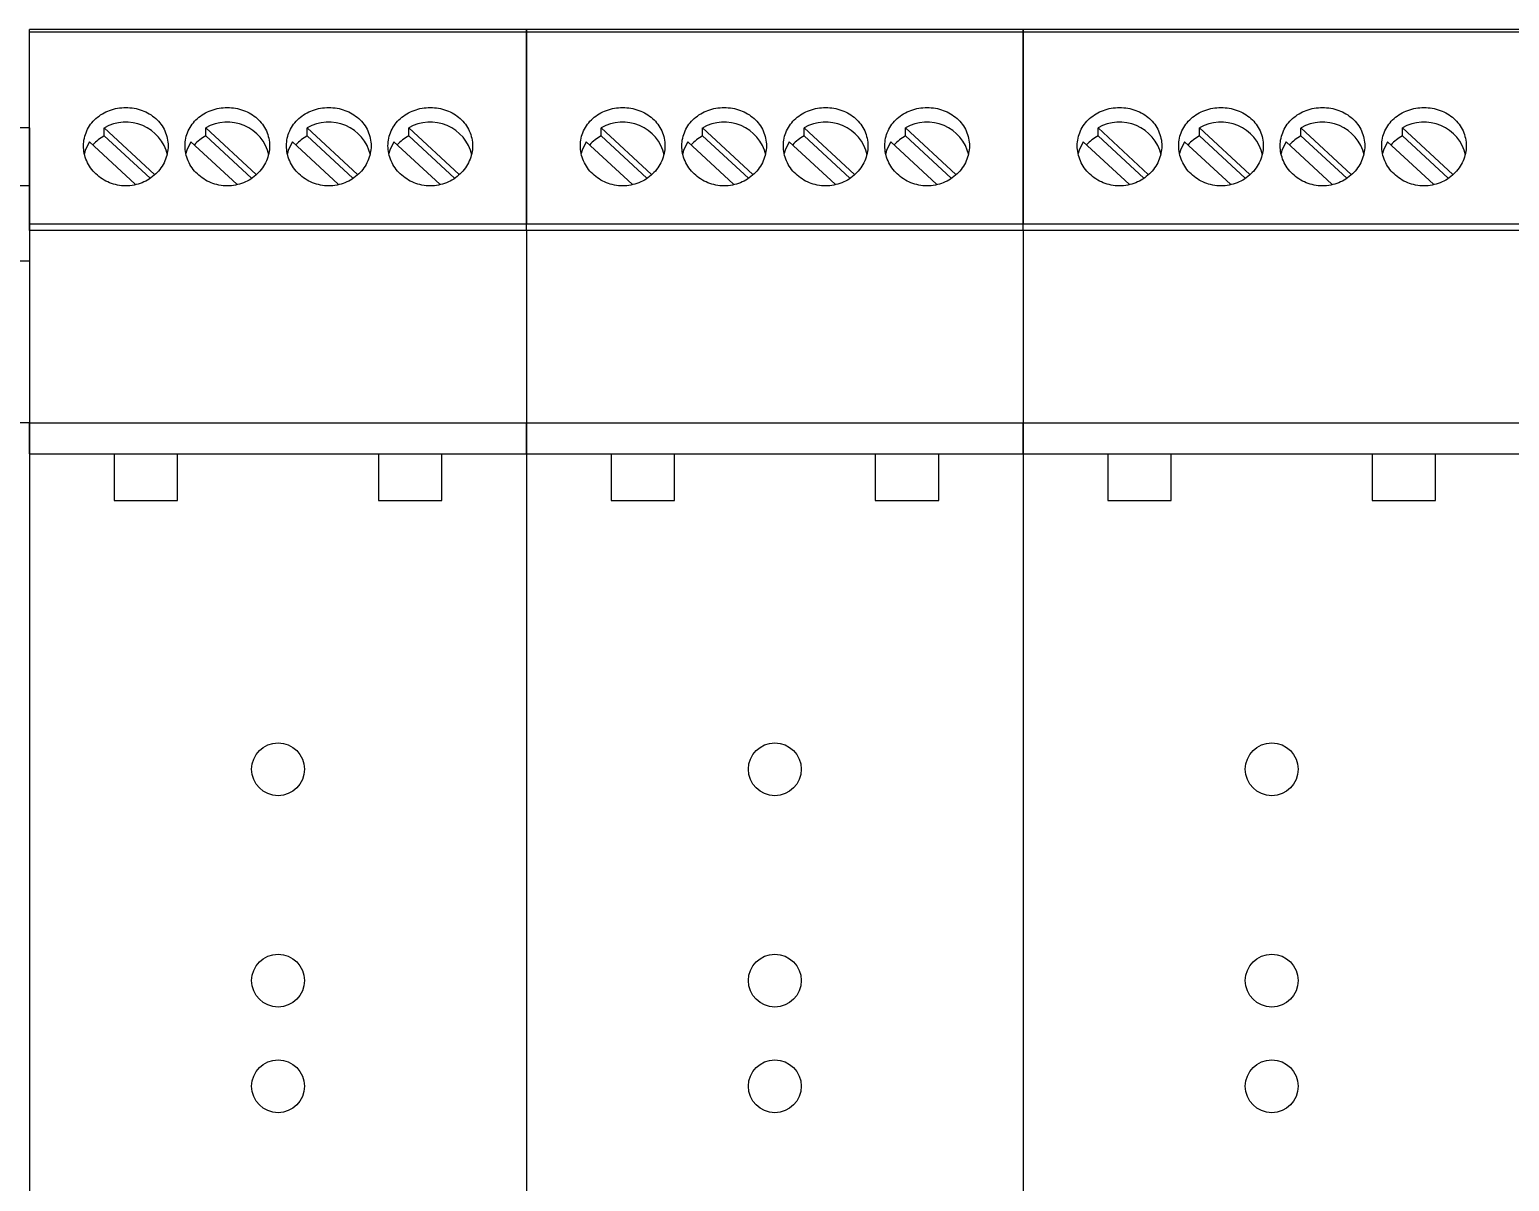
# Model space of a CAD drawing. Header units: millimetres. Extents: x 4137 to 6698, y 1400 to 3585.
# Drawn here: x 5653.7 to 5723.7, y 2741.3 to 2795.8 of the extents above; entities that cross this region are included whole.
import ezdxf

# ---------------------------------------------------------------- set-up
doc = ezdxf.new("R2010")
doc.units = ezdxf.units.MM
doc.layers.add('000-PI-Oprema', color=30, linetype='Continuous', lineweight=5)

msp = doc.modelspace()

# ---------------------------------------------------------------- linework, layer by layer
at = {"color": 0, "linetype": 'ByBlock', "lineweight": 0, "ltscale": 0.25}
for p, q in [((5653.745, 2791.128), (5653.245, 2791.128)), ((5653.745, 2777.172), (5652.245, 2777.172))]:
    msp.add_line(p, q, dxfattribs=at)
at = {"color": 0, "linetype": 'ByBlock', "lineweight": 0}
for p, q in [((5653.745, 2791.128), (5653.745, 2788.392)), ((5653.745, 2788.392), (5630.645, 2788.392)), ((5653.745, 2788.392), (5653.745, 2777.172)), ((5653.745, 2784.826), (5630.645, 2784.826)), ((5653.745, 2777.166), (5653.745, 2696.278))]:
    msp.add_line(p, q, dxfattribs=at)
at = {"layer": '000-PI-Oprema', "color": 0, "linetype": 'ByBlock', "lineweight": 0}
for p, q in [((5677.245, 2795.778), (5653.745, 2795.778)), ((5653.745, 2795.678), (5653.745, 2795.778)), ((5653.745, 2786.578), (5653.745, 2795.678)), ((5653.745, 2795.678), (5677.245, 2795.678)), ((5677.245, 2795.778), (5677.245, 2795.678)), ((5700.745, 2795.778), (5677.245, 2795.778)), ((5677.245, 2795.678), (5677.245, 2795.778)), ((5677.245, 2795.678), (5677.245, 2786.578)), ((5677.245, 2786.578), (5677.245, 2795.678)), ((5677.245, 2795.678), (5700.745, 2795.678)), ((5700.745, 2795.778), (5700.745, 2795.678)), ((5724.245, 2795.778), (5700.745, 2795.778)), ((5700.745, 2795.678), (5700.745, 2795.778)), ((5700.745, 2795.678), (5700.745, 2786.578)), ((5700.745, 2786.578), (5700.745, 2795.678)), ((5700.745, 2795.678), (5724.245, 2795.678)), ((5657.279, 2790.752), (5657.279, 2791.127)), ((5659.655, 2788.924), (5657.279, 2791.127)), ((5659.44, 2788.749), (5657.279, 2790.752)), ((5662.079, 2790.752), (5662.079, 2791.127)), ((5664.455, 2788.924), (5662.079, 2791.127)), ((5664.24, 2788.749), (5662.079, 2790.752)), ((5666.879, 2790.752), (5666.879, 2791.127)), ((5669.255, 2788.924), (5666.879, 2791.127)), ((5669.04, 2788.749), (5666.879, 2790.752)), ((5671.679, 2790.752), (5671.679, 2791.127)), ((5674.055, 2788.924), (5671.679, 2791.127)), ((5673.84, 2788.749), (5671.679, 2790.752)), ((5680.779, 2790.752), (5680.779, 2791.127)), ((5683.155, 2788.924), (5680.779, 2791.127)), ((5682.94, 2788.749), (5680.779, 2790.752)), ((5685.579, 2790.752), (5685.579, 2791.127)), ((5687.955, 2788.924), (5685.579, 2791.127)), ((5687.74, 2788.749), (5685.579, 2790.752)), ((5690.379, 2790.752), (5690.379, 2791.127)), ((5692.755, 2788.924), (5690.379, 2791.127)), ((5692.54, 2788.749), (5690.379, 2790.752)), ((5695.179, 2790.752), (5695.179, 2791.127)), ((5697.555, 2788.924), (5695.179, 2791.127)), ((5697.34, 2788.749), (5695.179, 2790.752)), ((5704.279, 2790.752), (5704.279, 2791.127)), ((5706.655, 2788.924), (5704.279, 2791.127)), ((5706.44, 2788.749), (5704.279, 2790.752)), ((5709.079, 2790.752), (5709.079, 2791.127)), ((5711.455, 2788.924), (5709.079, 2791.127)), ((5711.24, 2788.749), (5709.079, 2790.752)), ((5713.879, 2790.752), (5713.879, 2791.127)), ((5716.255, 2788.924), (5713.879, 2791.127)), ((5716.04, 2788.749), (5713.879, 2790.752)), ((5718.679, 2790.752), (5718.679, 2791.127)), ((5721.055, 2788.924), (5718.679, 2791.127)), ((5720.84, 2788.749), (5718.679, 2790.752)), ((5656.572, 2790.471), (5658.744, 2788.457)), ((5661.372, 2790.471), (5663.544, 2788.457)), ((5666.172, 2790.471), (5668.344, 2788.457)), ((5670.972, 2790.471), (5673.144, 2788.457)), ((5680.072, 2790.471), (5682.244, 2788.457)), ((5684.872, 2790.471), (5687.044, 2788.457)), ((5689.672, 2790.471), (5691.844, 2788.457)), ((5694.472, 2790.471), (5696.644, 2788.457)), ((5703.572, 2790.471), (5705.744, 2788.457)), ((5708.372, 2790.471), (5710.544, 2788.457)), ((5713.172, 2790.471), (5715.344, 2788.457)), ((5717.972, 2790.471), (5720.144, 2788.457)), ((5677.245, 2786.578), (5653.745, 2786.578)), ((5653.745, 2786.278), (5653.745, 2786.578)), ((5677.245, 2786.278), (5677.245, 2786.578)), ((5700.745, 2786.578), (5677.245, 2786.578)), ((5677.245, 2786.278), (5677.245, 2786.578)), ((5700.745, 2786.278), (5700.745, 2786.578)), ((5724.245, 2786.578), (5700.745, 2786.578)), ((5700.745, 2786.278), (5700.745, 2786.578)), ((5677.245, 2786.278), (5653.745, 2786.278)), ((5653.745, 2786.278), (5653.745, 2777.172)), ((5677.245, 2786.278), (5677.245, 2777.172)), ((5700.745, 2786.278), (5677.245, 2786.278)), ((5677.245, 2786.278), (5677.245, 2777.172)), ((5700.745, 2786.278), (5700.745, 2777.172)), ((5724.245, 2786.278), (5700.745, 2786.278)), ((5700.745, 2786.278), (5700.745, 2777.172)), ((5653.745, 2777.172), (5677.245, 2777.172)), ((5653.745, 2775.704), (5653.745, 2777.172)), ((5677.245, 2777.172), (5677.245, 2775.704)), ((5677.245, 2777.172), (5700.745, 2777.172)), ((5677.245, 2775.704), (5677.245, 2777.172)), ((5700.745, 2777.172), (5700.745, 2775.704)), ((5700.745, 2777.172), (5724.245, 2777.172)), ((5700.745, 2775.704), (5700.745, 2777.172)), ((5653.745, 2775.704), (5653.745, 2696.278)), ((5653.745, 2775.704), (5657.745, 2775.704)), ((5657.745, 2775.704), (5657.745, 2773.504)), ((5657.745, 2775.704), (5660.745, 2775.704)), ((5660.745, 2773.504), (5660.745, 2775.704)), ((5660.745, 2775.704), (5670.245, 2775.704)), ((5670.245, 2775.704), (5670.245, 2773.504)), ((5670.245, 2775.704), (5673.245, 2775.704)), ((5673.245, 2773.504), (5673.245, 2775.704)), ((5673.245, 2775.704), (5677.245, 2775.704)), ((5677.245, 2775.704), (5677.245, 2696.278)), ((5677.245, 2775.704), (5677.245, 2696.278)), ((5677.245, 2775.704), (5681.245, 2775.704)), ((5681.245, 2775.704), (5681.245, 2773.504)), ((5681.245, 2775.704), (5684.245, 2775.704)), ((5684.245, 2773.504), (5684.245, 2775.704)), ((5684.245, 2775.704), (5693.745, 2775.704)), ((5693.745, 2775.704), (5693.745, 2773.504)), ((5693.745, 2775.704), (5696.745, 2775.704)), ((5696.745, 2773.504), (5696.745, 2775.704)), ((5696.745, 2775.704), (5700.745, 2775.704)), ((5700.745, 2775.704), (5700.745, 2696.278)), ((5700.745, 2775.704), (5700.745, 2696.278)), ((5700.745, 2775.704), (5704.745, 2775.704)), ((5704.745, 2775.704), (5704.745, 2773.504)), ((5704.745, 2775.704), (5707.745, 2775.704)), ((5707.745, 2773.504), (5707.745, 2775.704)), ((5707.745, 2775.704), (5717.245, 2775.704)), ((5717.245, 2775.704), (5717.245, 2773.504)), ((5717.245, 2775.704), (5720.245, 2775.704)), ((5720.245, 2773.504), (5720.245, 2775.704)), ((5720.245, 2775.704), (5724.245, 2775.704)), ((5657.745, 2773.504), (5660.745, 2773.504)), ((5670.245, 2773.504), (5673.245, 2773.504)), ((5681.245, 2773.504), (5684.245, 2773.504)), ((5693.745, 2773.504), (5696.745, 2773.504)), ((5704.745, 2773.504), (5707.745, 2773.504)), ((5717.245, 2773.504), (5720.245, 2773.504))]:
    msp.add_line(p, q, dxfattribs=at)
at = {"layer": '000-PI-Oprema', "color": 0, "linetype": 'ByBlock', "lineweight": 0, "flags": 128}
for points in [[(5656.572, 2790.471), (5656.38, 2790.065), (5656.338, 2789.914)], [(5661.372, 2790.471), (5661.18, 2790.065), (5661.138, 2789.914)], [(5666.172, 2790.471), (5665.98, 2790.065), (5665.938, 2789.914)], [(5670.972, 2790.471), (5670.78, 2790.065), (5670.738, 2789.914)], [(5680.072, 2790.471), (5679.88, 2790.065), (5679.838, 2789.914)], [(5684.872, 2790.471), (5684.68, 2790.065), (5684.638, 2789.914)], [(5689.672, 2790.471), (5689.48, 2790.065), (5689.438, 2789.914)], [(5694.472, 2790.471), (5694.28, 2790.065), (5694.238, 2789.914)], [(5703.572, 2790.471), (5703.38, 2790.065), (5703.338, 2789.914)], [(5708.372, 2790.471), (5708.18, 2790.065), (5708.138, 2789.914)], [(5713.172, 2790.471), (5712.98, 2790.065), (5712.938, 2789.914)], [(5717.972, 2790.471), (5717.78, 2790.065), (5717.738, 2789.914)]]:
    msp.add_lwpolyline(points, dxfattribs=at)
at = {"layer": '000-PI-Oprema', "color": 0, "linetype": 'ByBlock', "lineweight": 0, "ltscale": 0.25}
for centre in [(5665.495, 2760.778), (5688.995, 2760.778), (5712.495, 2760.778), (5665.495, 2750.778), (5688.995, 2750.778), (5712.495, 2750.778), (5665.495, 2745.778), (5688.995, 2745.778), (5712.495, 2745.778)]:
    msp.add_circle(centre, 1.25, dxfattribs=at)
at = {"layer": '000-PI-Oprema', "color": 0, "linetype": 'ByBlock', "lineweight": 0}
for centre, radius, start, end in [((5658.298, 2789.379), 2.023, 13.40006, 120.22754), ((5663.098, 2789.379), 2.023, 13.40006, 120.22754), ((5667.898, 2789.379), 2.023, 13.40006, 120.22754), ((5672.698, 2789.379), 2.023, 13.40006, 120.22754), ((5681.798, 2789.379), 2.023, 13.40006, 120.22754), ((5686.598, 2789.379), 2.023, 13.40006, 120.22754), ((5691.398, 2789.379), 2.023, 13.40006, 120.22754), ((5696.198, 2789.379), 2.023, 13.40006, 120.22754), ((5705.298, 2789.379), 2.023, 13.40006, 120.22754), ((5710.098, 2789.379), 2.023, 13.40006, 120.22754), ((5714.898, 2789.379), 2.023, 13.40006, 120.22754), ((5719.698, 2789.379), 2.023, 13.40006, 120.22754), ((5658.217, 2789.027), 1.964, 118.52592, 138.89397), ((5663.017, 2789.027), 1.964, 118.52592, 138.89397), ((5667.817, 2789.027), 1.964, 118.52592, 138.89397), ((5672.617, 2789.027), 1.964, 118.52592, 138.89397), ((5681.717, 2789.027), 1.964, 118.52592, 138.89397), ((5686.517, 2789.027), 1.964, 118.52592, 138.89397), ((5691.317, 2789.027), 1.964, 118.52592, 138.89397), ((5696.117, 2789.027), 1.964, 118.52592, 138.89397), ((5705.217, 2789.027), 1.964, 118.52592, 138.89397), ((5710.017, 2789.027), 1.964, 118.52592, 138.89397), ((5714.817, 2789.027), 1.964, 118.52592, 138.89397), ((5719.617, 2789.027), 1.964, 118.52592, 138.89397)]:
    msp.add_arc(centre, radius, start, end, dxfattribs=at)
for points in [[(5658.295, 2788.383), (5658.427, 2788.383), (5658.557, 2788.396), (5658.813, 2788.445), (5658.94, 2788.482), (5659.182, 2788.579), (5659.297, 2788.638), (5659.514, 2788.778), (5659.617, 2788.859), (5659.894, 2789.123), (5660.043, 2789.335), (5660.242, 2789.789), (5660.295, 2790.035), (5660.295, 2790.398), (5660.282, 2790.521), (5660.231, 2790.756), (5660.193, 2790.871), (5660.093, 2791.091), (5660.03, 2791.198), (5659.886, 2791.394), (5659.803, 2791.485), (5659.616, 2791.652), (5659.516, 2791.727), (5659.299, 2791.856), (5659.182, 2791.912), (5658.94, 2792.001), (5658.815, 2792.035), (5658.559, 2792.08), (5658.426, 2792.092), (5658.035, 2792.092), (5657.771, 2792.046), (5657.29, 2791.868), (5657.067, 2791.736), (5656.79, 2791.488), (5656.705, 2791.395), (5656.56, 2791.199), (5656.498, 2791.094), (5656.398, 2790.874), (5656.359, 2790.757), (5656.308, 2790.522), (5656.295, 2790.402), (5656.295, 2790.157), (5656.308, 2790.036), (5656.358, 2789.797), (5656.397, 2789.678), (5656.497, 2789.449), (5656.558, 2789.34), (5656.703, 2789.134), (5656.787, 2789.036), (5657.064, 2788.771), (5657.287, 2788.628), (5657.768, 2788.435), (5658.03, 2788.383), (5658.295, 2788.383)], [(5663.095, 2788.383), (5663.227, 2788.383), (5663.357, 2788.396), (5663.613, 2788.445), (5663.74, 2788.482), (5663.982, 2788.579), (5664.097, 2788.638), (5664.314, 2788.778), (5664.417, 2788.859), (5664.694, 2789.123), (5664.843, 2789.335), (5665.042, 2789.789), (5665.095, 2790.035), (5665.095, 2790.398), (5665.082, 2790.521), (5665.031, 2790.756), (5664.993, 2790.871), (5664.893, 2791.091), (5664.83, 2791.198), (5664.686, 2791.394), (5664.603, 2791.485), (5664.416, 2791.652), (5664.316, 2791.727), (5664.099, 2791.856), (5663.982, 2791.912), (5663.74, 2792.001), (5663.615, 2792.035), (5663.359, 2792.08), (5663.226, 2792.092), (5662.835, 2792.092), (5662.571, 2792.046), (5662.09, 2791.868), (5661.867, 2791.736), (5661.59, 2791.488), (5661.505, 2791.395), (5661.36, 2791.199), (5661.298, 2791.094), (5661.198, 2790.874), (5661.159, 2790.757), (5661.108, 2790.522), (5661.095, 2790.402), (5661.095, 2790.157), (5661.108, 2790.036), (5661.158, 2789.797), (5661.197, 2789.678), (5661.297, 2789.449), (5661.358, 2789.34), (5661.503, 2789.134), (5661.587, 2789.036), (5661.864, 2788.771), (5662.087, 2788.628), (5662.568, 2788.435), (5662.83, 2788.383), (5663.095, 2788.383)], [(5667.895, 2788.383), (5668.027, 2788.383), (5668.157, 2788.396), (5668.413, 2788.445), (5668.54, 2788.482), (5668.782, 2788.579), (5668.897, 2788.638), (5669.114, 2788.778), (5669.217, 2788.859), (5669.494, 2789.123), (5669.643, 2789.335), (5669.842, 2789.789), (5669.895, 2790.035), (5669.895, 2790.398), (5669.882, 2790.521), (5669.831, 2790.756), (5669.793, 2790.871), (5669.693, 2791.091), (5669.63, 2791.198), (5669.486, 2791.394), (5669.403, 2791.485), (5669.216, 2791.652), (5669.116, 2791.727), (5668.899, 2791.856), (5668.782, 2791.912), (5668.54, 2792.001), (5668.415, 2792.035), (5668.159, 2792.08), (5668.026, 2792.092), (5667.635, 2792.092), (5667.371, 2792.046), (5666.89, 2791.868), (5666.667, 2791.736), (5666.39, 2791.488), (5666.305, 2791.395), (5666.16, 2791.199), (5666.098, 2791.094), (5665.998, 2790.874), (5665.959, 2790.757), (5665.908, 2790.522), (5665.895, 2790.402), (5665.895, 2790.157), (5665.908, 2790.036), (5665.958, 2789.797), (5665.997, 2789.678), (5666.097, 2789.449), (5666.158, 2789.34), (5666.303, 2789.134), (5666.387, 2789.036), (5666.664, 2788.771), (5666.887, 2788.628), (5667.368, 2788.435), (5667.63, 2788.383), (5667.895, 2788.383)], [(5672.695, 2788.383), (5672.827, 2788.383), (5672.957, 2788.396), (5673.213, 2788.445), (5673.34, 2788.482), (5673.582, 2788.579), (5673.697, 2788.638), (5673.914, 2788.778), (5674.017, 2788.859), (5674.294, 2789.123), (5674.443, 2789.335), (5674.642, 2789.789), (5674.695, 2790.035), (5674.695, 2790.398), (5674.682, 2790.521), (5674.631, 2790.756), (5674.593, 2790.871), (5674.493, 2791.091), (5674.43, 2791.198), (5674.286, 2791.394), (5674.203, 2791.485), (5674.016, 2791.652), (5673.916, 2791.727), (5673.699, 2791.856), (5673.582, 2791.912), (5673.34, 2792.001), (5673.215, 2792.035), (5672.959, 2792.08), (5672.826, 2792.092), (5672.435, 2792.092), (5672.171, 2792.046), (5671.69, 2791.868), (5671.467, 2791.736), (5671.19, 2791.488), (5671.105, 2791.395), (5670.96, 2791.199), (5670.898, 2791.094), (5670.798, 2790.874), (5670.759, 2790.757), (5670.708, 2790.522), (5670.695, 2790.402), (5670.695, 2790.157), (5670.708, 2790.036), (5670.758, 2789.797), (5670.797, 2789.678), (5670.897, 2789.449), (5670.958, 2789.34), (5671.103, 2789.134), (5671.187, 2789.036), (5671.464, 2788.771), (5671.687, 2788.628), (5672.168, 2788.435), (5672.43, 2788.383), (5672.695, 2788.383)], [(5681.795, 2788.383), (5681.927, 2788.383), (5682.057, 2788.396), (5682.313, 2788.445), (5682.44, 2788.482), (5682.682, 2788.579), (5682.797, 2788.638), (5683.014, 2788.778), (5683.117, 2788.859), (5683.394, 2789.123), (5683.543, 2789.335), (5683.742, 2789.789), (5683.795, 2790.035), (5683.795, 2790.398), (5683.782, 2790.521), (5683.731, 2790.756), (5683.693, 2790.871), (5683.593, 2791.091), (5683.53, 2791.198), (5683.386, 2791.394), (5683.303, 2791.485), (5683.116, 2791.652), (5683.016, 2791.727), (5682.799, 2791.856), (5682.682, 2791.912), (5682.44, 2792.001), (5682.315, 2792.035), (5682.059, 2792.08), (5681.926, 2792.092), (5681.535, 2792.092), (5681.271, 2792.046), (5680.79, 2791.868), (5680.567, 2791.736), (5680.29, 2791.488), (5680.205, 2791.395), (5680.06, 2791.199), (5679.998, 2791.094), (5679.898, 2790.874), (5679.859, 2790.757), (5679.808, 2790.522), (5679.795, 2790.402), (5679.795, 2790.157), (5679.808, 2790.036), (5679.858, 2789.797), (5679.897, 2789.678), (5679.997, 2789.449), (5680.058, 2789.34), (5680.203, 2789.134), (5680.287, 2789.036), (5680.564, 2788.771), (5680.787, 2788.628), (5681.268, 2788.435), (5681.53, 2788.383), (5681.795, 2788.383)], [(5686.595, 2788.383), (5686.727, 2788.383), (5686.857, 2788.396), (5687.113, 2788.445), (5687.24, 2788.482), (5687.482, 2788.579), (5687.597, 2788.638), (5687.814, 2788.778), (5687.917, 2788.859), (5688.194, 2789.123), (5688.343, 2789.335), (5688.542, 2789.789), (5688.595, 2790.035), (5688.595, 2790.398), (5688.582, 2790.521), (5688.531, 2790.756), (5688.493, 2790.871), (5688.393, 2791.091), (5688.33, 2791.198), (5688.186, 2791.394), (5688.103, 2791.485), (5687.916, 2791.652), (5687.816, 2791.727), (5687.599, 2791.856), (5687.482, 2791.912), (5687.24, 2792.001), (5687.115, 2792.035), (5686.859, 2792.08), (5686.726, 2792.092), (5686.335, 2792.092), (5686.071, 2792.046), (5685.59, 2791.868), (5685.367, 2791.736), (5685.09, 2791.488), (5685.005, 2791.395), (5684.86, 2791.199), (5684.798, 2791.094), (5684.698, 2790.874), (5684.659, 2790.757), (5684.608, 2790.522), (5684.595, 2790.402), (5684.595, 2790.157), (5684.608, 2790.036), (5684.658, 2789.797), (5684.697, 2789.678), (5684.797, 2789.449), (5684.858, 2789.34), (5685.003, 2789.134), (5685.087, 2789.036), (5685.364, 2788.771), (5685.587, 2788.628), (5686.068, 2788.435), (5686.33, 2788.383), (5686.595, 2788.383)], [(5691.395, 2788.383), (5691.527, 2788.383), (5691.657, 2788.396), (5691.913, 2788.445), (5692.04, 2788.482), (5692.282, 2788.579), (5692.397, 2788.638), (5692.614, 2788.778), (5692.717, 2788.859), (5692.994, 2789.123), (5693.143, 2789.335), (5693.342, 2789.789), (5693.395, 2790.035), (5693.395, 2790.398), (5693.382, 2790.521), (5693.331, 2790.756), (5693.293, 2790.871), (5693.193, 2791.091), (5693.13, 2791.198), (5692.986, 2791.394), (5692.903, 2791.485), (5692.716, 2791.652), (5692.616, 2791.727), (5692.399, 2791.856), (5692.282, 2791.912), (5692.04, 2792.001), (5691.915, 2792.035), (5691.659, 2792.08), (5691.526, 2792.092), (5691.135, 2792.092), (5690.871, 2792.046), (5690.39, 2791.868), (5690.167, 2791.736), (5689.89, 2791.488), (5689.805, 2791.395), (5689.66, 2791.199), (5689.598, 2791.094), (5689.498, 2790.874), (5689.459, 2790.757), (5689.408, 2790.522), (5689.395, 2790.402), (5689.395, 2790.157), (5689.408, 2790.036), (5689.458, 2789.797), (5689.497, 2789.678), (5689.597, 2789.449), (5689.658, 2789.34), (5689.803, 2789.134), (5689.887, 2789.036), (5690.164, 2788.771), (5690.387, 2788.628), (5690.868, 2788.435), (5691.13, 2788.383), (5691.395, 2788.383)], [(5696.195, 2788.383), (5696.327, 2788.383), (5696.457, 2788.396), (5696.713, 2788.445), (5696.84, 2788.482), (5697.082, 2788.579), (5697.197, 2788.638), (5697.414, 2788.778), (5697.517, 2788.859), (5697.794, 2789.123), (5697.943, 2789.335), (5698.142, 2789.789), (5698.195, 2790.035), (5698.195, 2790.398), (5698.182, 2790.521), (5698.131, 2790.756), (5698.093, 2790.871), (5697.993, 2791.091), (5697.93, 2791.198), (5697.786, 2791.394), (5697.703, 2791.485), (5697.516, 2791.652), (5697.416, 2791.727), (5697.199, 2791.856), (5697.082, 2791.912), (5696.84, 2792.001), (5696.715, 2792.035), (5696.459, 2792.08), (5696.326, 2792.092), (5695.935, 2792.092), (5695.671, 2792.046), (5695.19, 2791.868), (5694.967, 2791.736), (5694.69, 2791.488), (5694.605, 2791.395), (5694.46, 2791.199), (5694.398, 2791.094), (5694.298, 2790.874), (5694.259, 2790.757), (5694.208, 2790.522), (5694.195, 2790.402), (5694.195, 2790.157), (5694.208, 2790.036), (5694.258, 2789.797), (5694.297, 2789.678), (5694.397, 2789.449), (5694.458, 2789.34), (5694.603, 2789.134), (5694.687, 2789.036), (5694.964, 2788.771), (5695.187, 2788.628), (5695.668, 2788.435), (5695.93, 2788.383), (5696.195, 2788.383)], [(5705.295, 2788.383), (5705.427, 2788.383), (5705.557, 2788.396), (5705.813, 2788.445), (5705.94, 2788.482), (5706.182, 2788.579), (5706.297, 2788.638), (5706.514, 2788.778), (5706.617, 2788.859), (5706.894, 2789.123), (5707.043, 2789.335), (5707.242, 2789.789), (5707.295, 2790.035), (5707.295, 2790.398), (5707.282, 2790.521), (5707.231, 2790.756), (5707.193, 2790.871), (5707.093, 2791.091), (5707.03, 2791.198), (5706.886, 2791.394), (5706.803, 2791.485), (5706.616, 2791.652), (5706.516, 2791.727), (5706.299, 2791.856), (5706.182, 2791.912), (5705.94, 2792.001), (5705.815, 2792.035), (5705.559, 2792.08), (5705.426, 2792.092), (5705.035, 2792.092), (5704.771, 2792.046), (5704.29, 2791.868), (5704.067, 2791.736), (5703.79, 2791.488), (5703.705, 2791.395), (5703.56, 2791.199), (5703.498, 2791.094), (5703.398, 2790.874), (5703.359, 2790.757), (5703.308, 2790.522), (5703.295, 2790.402), (5703.295, 2790.157), (5703.308, 2790.036), (5703.358, 2789.797), (5703.397, 2789.678), (5703.497, 2789.449), (5703.558, 2789.34), (5703.703, 2789.134), (5703.787, 2789.036), (5704.064, 2788.771), (5704.287, 2788.628), (5704.768, 2788.435), (5705.03, 2788.383), (5705.295, 2788.383)], [(5710.095, 2788.383), (5710.227, 2788.383), (5710.357, 2788.396), (5710.613, 2788.445), (5710.74, 2788.482), (5710.982, 2788.579), (5711.097, 2788.638), (5711.314, 2788.778), (5711.417, 2788.859), (5711.694, 2789.123), (5711.843, 2789.335), (5712.042, 2789.789), (5712.095, 2790.035), (5712.095, 2790.398), (5712.082, 2790.521), (5712.031, 2790.756), (5711.993, 2790.871), (5711.893, 2791.091), (5711.83, 2791.198), (5711.686, 2791.394), (5711.603, 2791.485), (5711.416, 2791.652), (5711.316, 2791.727), (5711.099, 2791.856), (5710.982, 2791.912), (5710.74, 2792.001), (5710.615, 2792.035), (5710.359, 2792.08), (5710.226, 2792.092), (5709.835, 2792.092), (5709.571, 2792.046), (5709.09, 2791.868), (5708.867, 2791.736), (5708.59, 2791.488), (5708.505, 2791.395), (5708.36, 2791.199), (5708.298, 2791.094), (5708.198, 2790.874), (5708.159, 2790.757), (5708.108, 2790.522), (5708.095, 2790.402), (5708.095, 2790.157), (5708.108, 2790.036), (5708.158, 2789.797), (5708.197, 2789.678), (5708.297, 2789.449), (5708.358, 2789.34), (5708.503, 2789.134), (5708.587, 2789.036), (5708.864, 2788.771), (5709.087, 2788.628), (5709.568, 2788.435), (5709.83, 2788.383), (5710.095, 2788.383)], [(5714.895, 2788.383), (5715.027, 2788.383), (5715.157, 2788.396), (5715.413, 2788.445), (5715.54, 2788.482), (5715.782, 2788.579), (5715.897, 2788.638), (5716.114, 2788.778), (5716.217, 2788.859), (5716.494, 2789.123), (5716.643, 2789.335), (5716.842, 2789.789), (5716.895, 2790.035), (5716.895, 2790.398), (5716.882, 2790.521), (5716.831, 2790.756), (5716.793, 2790.871), (5716.693, 2791.091), (5716.63, 2791.198), (5716.486, 2791.394), (5716.403, 2791.485), (5716.216, 2791.652), (5716.116, 2791.727), (5715.899, 2791.856), (5715.782, 2791.912), (5715.54, 2792.001), (5715.415, 2792.035), (5715.159, 2792.08), (5715.026, 2792.092), (5714.635, 2792.092), (5714.371, 2792.046), (5713.89, 2791.868), (5713.667, 2791.736), (5713.39, 2791.488), (5713.305, 2791.395), (5713.16, 2791.199), (5713.098, 2791.094), (5712.998, 2790.874), (5712.959, 2790.757), (5712.908, 2790.522), (5712.895, 2790.402), (5712.895, 2790.157), (5712.908, 2790.036), (5712.958, 2789.797), (5712.997, 2789.678), (5713.097, 2789.449), (5713.158, 2789.34), (5713.303, 2789.134), (5713.387, 2789.036), (5713.664, 2788.771), (5713.887, 2788.628), (5714.368, 2788.435), (5714.63, 2788.383), (5714.895, 2788.383)], [(5719.695, 2788.383), (5719.827, 2788.383), (5719.957, 2788.396), (5720.213, 2788.445), (5720.34, 2788.482), (5720.582, 2788.579), (5720.697, 2788.638), (5720.914, 2788.778), (5721.017, 2788.859), (5721.294, 2789.123), (5721.443, 2789.335), (5721.642, 2789.789), (5721.695, 2790.035), (5721.695, 2790.398), (5721.682, 2790.521), (5721.631, 2790.756), (5721.593, 2790.871), (5721.493, 2791.091), (5721.43, 2791.198), (5721.286, 2791.394), (5721.203, 2791.485), (5721.016, 2791.652), (5720.916, 2791.727), (5720.699, 2791.856), (5720.582, 2791.912), (5720.34, 2792.001), (5720.215, 2792.035), (5719.959, 2792.08), (5719.826, 2792.092), (5719.435, 2792.092), (5719.171, 2792.046), (5718.69, 2791.868), (5718.467, 2791.736), (5718.19, 2791.488), (5718.105, 2791.395), (5717.96, 2791.199), (5717.898, 2791.094), (5717.798, 2790.874), (5717.759, 2790.757), (5717.708, 2790.522), (5717.695, 2790.402), (5717.695, 2790.157), (5717.708, 2790.036), (5717.758, 2789.797), (5717.797, 2789.678), (5717.897, 2789.449), (5717.958, 2789.34), (5718.103, 2789.134), (5718.187, 2789.036), (5718.464, 2788.771), (5718.687, 2788.628), (5719.168, 2788.435), (5719.43, 2788.383), (5719.695, 2788.383)]]:
    msp.add_open_spline(points, degree=3, knots=[0, 0, 0, 0, 0.03125, 0.03125, 0.0625, 0.0625, 0.09375, 0.09375, 0.125, 0.125, 0.1875, 0.1875, 0.25, 0.25, 0.28125, 0.28125, 0.3125, 0.3125, 0.34375, 0.34375, 0.375, 0.375, 0.40625, 0.40625, 0.4375, 0.4375, 0.46875, 0.46875, 0.5, 0.5, 0.5625, 0.5625, 0.625, 0.625, 0.65625, 0.65625, 0.6875, 0.6875, 0.71875, 0.71875, 0.75, 0.75, 0.78125, 0.78125, 0.8125, 0.8125, 0.84375, 0.84375, 0.875, 0.875, 0.9375, 0.9375, 1, 1, 1, 1], dxfattribs=at)

doc.saveas('drawing.dxf')
